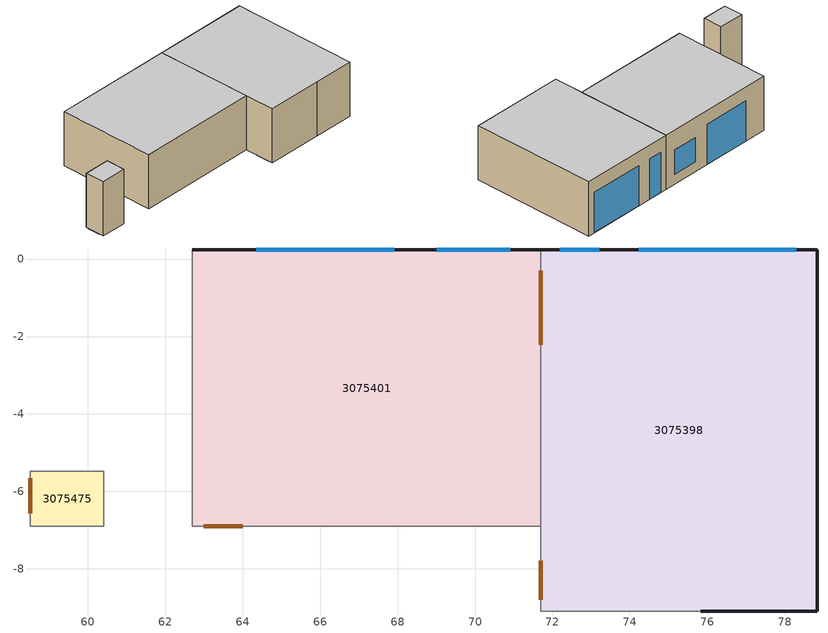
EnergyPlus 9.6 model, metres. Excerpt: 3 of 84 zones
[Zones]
3075401
 floor ground (7595720): 71.7,0.23 71.7,-6.9 62.7,-6.9 62.7,0.23 z46.64
 wall outside (7491882): 71.7,0.23 62.7,0.23 z46.64:50.68
 wall to 3075398 (7514533_Adjacent): 71.7,-6.9 71.7,0.23 z46.64:50.68
 wall to 3075364 (7515037): 62.7,-6.9 71.7,-6.9 z46.64:50.68
 wall to 3075375 (7515233): 62.7,0.23 62.7,-6.9 z46.64:50.68
 window (7537627): 67.92,0.23 64.35,0.23 z46.66:49.66
 window (7537741): 70.91,0.23 69.01,0.23 z47.4:49.2
 door inside (7559049): 71.7,-2.21 71.7,-0.3 z46.65:48.76
 door inside (7559370): 62.99,-6.9 64,-6.9 z46.65:48.76
 ceiling to 3075620 (7600772): 71.7,-6.9 71.7,0.23 62.7,0.23 62.7,-6.9 z50.68
3075398
 floor ground (7595720): 78.83,0.23 78.83,-9.09 71.7,-9.09 71.7,0.23 z46.64
 wall outside (7491699): 75.83,-9.09 78.83,-9.09 z46.64:50.68
 wall outside (7491806): 78.83,-9.09 78.83,0.23 z46.64:50.68
 wall outside (7491882): 78.83,0.23 71.7,0.23 z46.64:50.68
 wall to 3075364 (7514227): 71.7,-9.09 75.83,-9.09 z46.64:50.68
 wall to 3075364 (7514533): 71.7,-6.9 71.7,-9.09 z46.64:50.68
 window (7538308): 78.3,0.23 74.22,0.23 z46.66:49.66
 window (7538232): 73.2,0.23 72.18,0.23 z46.66:49.66
 door inside (7559431): 71.7,-7.79 71.7,-8.8 z46.65:48.76
 ceiling to 3075618 (7600772): 78.83,-9.09 78.83,0.23 71.7,0.23 71.7,-9.09 z50.68
3075475
 floor ground (7595720): 60.41,-5.49 60.41,-6.9 58.52,-6.9 58.52,-5.49 z46.64
 wall to 3075364 (7515393): 58.52,-6.9 60.41,-6.9 z46.64:50.68
 wall to 3075375 (7557749): 60.41,-6.9 60.41,-5.49 z46.64:50.68
 wall to 3075472 (7557750_Adjacent): 58.52,-5.49 58.52,-6.9 z46.64:50.68
 wall to 3075651 (7557751_Adjacent): 60.41,-5.49 58.52,-5.49 z46.64:50.68
 door inside (7558647): 58.52,-5.66 58.52,-6.57 z46.65:48.76
 ceiling to 3075660 (7600772): 60.41,-6.9 60.41,-5.49 58.52,-5.49 58.52,-6.9 z50.68
[Schedule:Compact]
3075706_L: Through: 08/31, For: AllDays, Until: 24:00, 0, Through: 09/01, For: AllDays, Until: 07:30, 0, Until: 08:00, 0, Until: 08:30, 0, Until: 09:00, 0, Until: 09:30, 0, Until: 10:00, 0, Until: 10:30, 1, Until: 11:00, 1, Until: 11:30, 1, Until: 12:00, 1, Until: 12:30, 0, Until: 13:00, 0, Until: 13:30, 1, Until: 14:00, 1, Until: 14:30, 1, Until: 15:00, 0, Until: 15:30, 0, Until: 16:00, 0, Until: 16:30, 0, Until: 17:00, 0, Until: 17:30, 0, Until: 24:00, 0, Through: 09/02, For: AllDays, Until: 07:30, 0, Until: 08:00, 1, Until: 08:30, 1, Until: 09:00, 1, Until: 09:30, 1, Until: 10:00, 1, Until: 10:30, 1, Until: 11:00, 1, Until: 11:30, 1, Until: 12:00, 1, Until: 12:30, 1, Until: 13:00, 1, Until: 13:30, 1, Until: 14:00, 0, Until: 14:30, 0, Until: 15:00, 1, Until: 15:30, 1, Until: 16:00, 1, Until: 16:30, 0, Until: 17:00, 0, Until: 17:30, 0, Until: 24:00, 0, Through: 09/03, For: AllDays, Until: 07:30, 0, Until: 08:00, 0, Until: 08:30, 0, Until: 09:00, 0, Until: 09:30, 1, Until: 10:00, 1, Until: 10:30, 0, Until: 11:00, 0, Until: 11:30, 0, Until: 12:00, 0, Until: 12:30, 0, Until: 13:00, 0, Until: 13:30, 0, Until: 14:00, 0, Until: 14:30, 0, Until: 15:00, 0, Until: 15:30, 1, Until: 16:00, 1, Until: 16:30, 0, Until: 17:00, 0, Until: 17:30, 0, Until: 24:00, 0, Through: 09/04, For: AllDays, Until: 07:30, 0, Until: 08:00, 1, Until: 08:30, 1, Until: 09:00, 1, Until: 09:30, 1, Until: 10:00, 1, Until: 10:30, 0, Until: 11:00, 0, Until: 11:30, 1, Until: 12:00, 1, Until: 12:30, 1, Until: 13:00, 1, Until: 13:30, 0, Until: 14:00, 0, Until: 14:30, 0, Until: 15:00, 0, Until: 15:30, 0, Until: 16:00, 0, Until: 16:30, 0, Until: 17:00, 0, Until: 17:30, 0, Until: 24:00, 0, Through: 09/05, For: AllDays, Until: 07:30, 0, Until: 08:00, 0, Until: 08:30, 0, Until: 09:00, 0, Until: 09:30, 0, Until: 10:00, 0, Until: 10:30, 0, Until: 11:00, 0, Until: 11:30, 0, Until: 12:00, 0, Until: 12:30, 0, Until: 13:00, 0, Until: 13:30, 0, Until: 14:00, 0, Until: 14:30, 0, Until: 15:00, 0, Until: 15:30, 0, Until: 16:00, 0, Until: 16:30, 0, Until: 17:00, 0, Until: 17:30, 0, Until: 24:00, 0, Through: 09/06, For: AllDays, Until: 07:30, 0, Until: 08:00, 0, Until: 08:30, 0, Until: 09:00, 0, Until: 09:30, 0, Until: 10:00, 0, Until: 10:30, 0, Until: 11:00, 0, Until: 11:30, 0, Until: 12:00, 0, Until: 12:30, 0, Until: 13:00, 0, Until: 13:30, 0, Until: 14:00, 0, Until: 14:30, 0, Until: 15:00, 0, Until: 15:30, 0, Until: 16:00, 0, Until: 16:30, 0, Until: 17:00, 0, Until: 17:30, 0, Until: 24:00, 0, Through: 09/07, For: AllDays, Until: 07:30, 0, Until: 08:00, 1, Until: 08:30, 1, Until: 09:00, 1, Until: 09:30, 1, Until: 10:00, 1, Until: 10:30, 1, Until: 11:00, 1, Until: 11:30, 1, Until: 12:00, 0, Until: 12:30, 0, Until: 13:00, 0, Until: 13:30, 1, Until: 14:00, 1, Until: 14:30, 0, Until: 15:00, 0, Until: 15:30, 0, Until: 16:00, 0, Until: 16:30, 0, Until: 17:00, 0, Until: 17:30, 0, Until: 24:00, 0, Through: 09/08, For: AllDays, Until: 07:30, 0, Until: 08:00, 0, Until: 08:30, 1, Until: 09:00, 0, Until: 09:30, 0, Until: 10:00, 0, Until: 10:30, 1, Until: 11:00, 1, Until: 11:30, 0, Until: 12:00, 0, Until: 12:30, 0, Until: 13:00, 1, Until: 13:30, 1, Until: 14:00, 1, Until: 14:30, 0, Until: 15:00, 0, Until: 15:30, 0, Until: 16:00, 0, Until: 16:30, 0, Until: 17:00, 0, Until: 17:30, 0, Until: 24:00, 0, Through: 09/09, For: AllDays, Until: 07:30, 0, Until: 08:00, 1, Until: 08:30, 1, Until: 09:00, 1, Until: 09:30, 1, Until: 10:00, 0, Until: 10:30, 1, Until: 11:00, 1, Until: 11:30, 1, Until: 12:00, 0, Until: 12:30, 1, Until: 13:00, 1, Until: 13:30, 1, Until: 14:00, 0, Until: 14:30, 0, Until: 15:00, 1, Until: 15:30, 1, Until: 16:00, 1, Until: 16:30, 0, Until: 17:00, 0, Until: 17:30, 0, Until: 24:00, 0, Through: 09/10, For: AllDays, Until: 07:30, 0, Until: 08:00, 1, Until: 08:30, 1, Until: 09:00, 1, Until: 09:30, 1, Until: 10:00, 1, Until: 10:30, 1, Until: 11:00, 1, Until: 11:30, 1, Until: 12:00, 1, Until: 12:30, 1, Until: 13:00, 1, Until: 13:30, 1, Until: 14:00, 1, Until: 14:30, 0, Until: 15:00, 0, Until: 15:30, 1, Until: 16:00, 1, Until: 16:30, 0, Until: 17:00, 0, Until: 17:30, 0, Until: 24:00, 0, Through: 09/11, For: AllDays, Until: 07:30, 0, Until: 08:00, 1, Until: 08:30, 1, Until: 09:00, 1, Until: 09:30, 1, Until: 10:00, 0, Until: 10:30, 0, Until: 11:00, 0, Until: 11:30, 1, Until: 12:00, 1, Until: 12:30, 0, Until: 13:00, 0, Until: 13:30, 1, Until: 14:00, 1, Until: 14:30, 0, Until: 15:00, 0, Until: 15:30, 0, Until: 16:00, 0, Until: 16:30, 0, Until: 17:00, 0, Until: 17:30, 0, Until: 24:00, 0, Through: 09/12, For: AllDays, Until: 07:30, 0, Until: 08:00, 0, Until: 08:30, 0, Until: 09:00, 0, Until: 09:30, 0, Until: 10:00, 0, Until: 10:30, 0, Until: 11:00, 0, Until: 11:30, 0, Until: 12:00, 0, Until: 12:30, 0, Until: 13:00, 0, Until: 13:30, 0, Until: 14:00, 0, Until: 14:30, 0, Until: 15:00, 0, Until: 15:30, 0, Until: 16:00, 0, Until: 16:30, 0, Until: 17:00, 0, Until: 17:30, 0, Until: 24:00, 0, Through: 09/13, For: AllDays, Until: 07:30, 0, Until: 08:00, 0, Until: 08:30, 0, Until: 09:00, 0, Until: 09:30, 0, Until: 10:00, 0, Until: 10:30, 0, Until: 11:00, 0, Until: 11:30, 0, Until: 12:00, 0, Until: 12:30, 0, Until: 13:00, 0, Until: 13:30, 0, Until: 14:00, 0, Until: 14:30, 0, Until: 15:00, 0, Until: 15:30, 0, Until: 16:00, 0, Until: 16:30, 0, Until: 17:00, 0, Until: 17:30, 0, Until: 24:00, 0, Through: 09/14, For: AllDays, Until: 07:30, 0, Until: 08:00, 1, Until: 08:30, 1, Until: 09:00, 1, Until: 09:30, 1, Until: 10:00, 1, Until: 10:30, 1, Until: 11:00, 1, Until: 11:30, 1, Until: 12:00, 1, Until: 12:30, 0, Until: 13:00, 0, Until: 13:30, 0, Until: 14:00, 0, Until: 14:30, 0, Until: 15:00, 0, Until: 15:30, 0, Until: 16:00, 0, Until: 16:30, 0, Until: 17:00, 0, Until: 17:30, 0, Until: 24:00, 0, Through: 09/15, For: AllDays, Until: 07:30, 0, Until: 08:00, 0, Until: 08:30, 0, Until: 09:00, 0, Until: 09:30, 1, Until: 10:00, 1, Until: 10:30, 0, Until: 11:00, 1, Until: 11:30, 1, Until: 12:00, 0, Until: 12:30, 0, Until: 13:00, 0, Until: 13:30, 0, Until: 14:00, 0, Until: 14:30, 1, Until: 15:00, 1, Until: 15:30, 0, Until: 16:00, 0, Until: 16:30, 0, Until: 17:00, 0, Until: 17:30, 0, Until: 24:00, 0, Through: 09/16, For: AllDays, Until: 07:30, 0, Until: 08:00, 1, Until: 08:30, 1, Until: 09:00, 1, Until: 09:30, 1, Until: 10:00, 1, Until: 10:30, 0, Until: 11:00, 0, Until: 11:30, 0, Until: 12:00, 1, Until: 12:30, 1, Until: 13:00, 1, Until: 13:30, 1, Until: 14:00, 0, Until: 14:30, 1, Until: 15:00, 1, Until: 15:30, 0, Until: 16:00, 0, Until: 16:30, 0, Until: 17:00, 0, Until: 17:30, 0, Until: 24:00, 0, Through: 09/17, For: AllDays, Until: 07:30, 0, Until: 08:00, 1, Until: 08:30, 1, Until: 09:00, 1, Until: 09:30, 1, Until: 10:00, 1, Until: 10:30, 1, Until: 11:00, 1, Until: 11:30, 1, Until: 12:00, 1, Until: 12:30, 0, Until: 13:00, 1, Until: 13:30, 1, Until: 14:00, 0, Until: 14:30, 0, Until: 15:00, 0, Until: 15:30, 1, Until: 16:00, 1, Until: 16:30, 0, Until: 17:00, 0, Until: 17:30, 0, Until: 24:00, 0, Through: 09/18, For: AllDays, Until: 07:30, 0, Until: 08:00, 1, Until: 08:30, 1, Until: 09:00, 1, Until: 09:30, 1, Until: 10:00, 0, Until: 10:30, 0, Until: 11:00, 0, Until: 11:30, 1, Until: 12:00, 1, Until: 12:30, 1, Until: 13:00, 1, Until: 13:30, 1, Until: 14:00, 0, Until: 14:30, 1, Until: 15:00, 1, Until: 15:30, 0, Until: 16:00, 0, Until: 16:30, 0, Until: 17:00, 0, Until: 17:30, 0, Until: 24:00, 0, Through: 09/19, For: AllDays, Until: 07:30, 0, Until: 08:00, 0, Until: 08:30, 0, Until: 09:00, 0, Until: 09:30, 0, Until: 10:00, 0, Until: 10:30, 0, Until: 11:00, 0, Until: 11:30, 0, Until: 12:00, 0, Until: 12:30, 0, Until: 13:00, 0, Until: 13:30, 0, Until: 14:00, 0, Until: 14:30, 0, Until: 15:00, 0, Until: 15:30, 0, Until: 16:00, 0, Until: 16:30, 0, Until: 17:00, 0, Until: 17:30, 0, Until: 24:00, 0, Through: 09/20, For: AllDays, Until: 07:30, 0, Until: 08:00, 0, Until: 08:30, 0, Until: 09:00, 0, Until: 09:30, 0, Until: 10:00, 0, Until: 10:30, 0, Until: 11:00, 0, Until: 11:30, 0, Until: 12:00, 0, Until: 12:30, 0, Until: 13:00, 0, Until: 13:30, 0, Until: 14:00, 0, Until: 14:30, 0, Until: 15:00, 0, Until: 15:30, 0, Until: 16:00, 0, Until: 16:30, 0, Until: 17:00, 0, Until: 17:30, 0, Until: 24:00, 0, Through: 09/21, For: AllDays, Until: 07:30, 0, Until: 08:00, 1, Until: 08:30, 1, Until: 09:00, 1, Until: 09:30, 1, Until: 10:00, 1, Until: 10:30, 1, Until: 11:00, 1, Until: 11:30, 1, Until: 12:00, 1, Until: 12:30, 0, Until: 13:00, 0, Until: 13:30, 0, Until: 14:00, 0, Until: 14:30, 0, Until: 15:00, 0, Until: 15:30, 0, Until: 16:00, 0, Until: 16:30, 0, Until: 17:00, 0, Until: 17:30, 0, Until: 24:00, 0, Through: 09/22, For: AllDays, Until: 07:30, 0, Until: 08:00, 0, Until: 08:30, 0, Until: 09:00, 0, Until: 09:30, 0, Until: 10:00, 0, Until: 10:30, 0, Until: 11:00, 0, Until: 11:30, 0, Until: 12:00, 0, Until: 12:30, 0, Until: 13:00, 0, Until: 13:30, 0, Until: 14:00, 0, Until: 14:30, 0, Until: 15:00, 0, Until: 15:30, 0, Until: 16:00, 0, Until: 16:30, 0, Until: 17:00, 0, Until: 17:30, 0, Until: 24:00, 0, Through: 09/23, For: AllDays, Until: 07:30, 0, Until: 08:00, 1, Until: 08:30, 1, Until: 09:00, 1, Until: 09:30, 1, Until: 10:00, 0, Until: 10:30, 0, Until: 11:00, 0, Until: 11:30, 0, Until: 12:00, 0, Until: 12:30, 1, Until: 13:00, 1, Until: 13:30, 0, Until: 14:00, 1, Until: 14:30, 1, Until: 15:00, 1, Until: 15:30, 1, Until: 16:00, 0, Until: 16:30, 0, Until: 17:00, 0, Until: 17:30, 0, Until: 24:00, 0, Through: 09/24, For: AllDays, Until: 07:30, 0, Until: 08:00, 1, Until: 08:30, 1, Until: 09:00, 1, Until: 09:30, 1, Until: 10:00, 1, Until: 10:30, 1, Until: 11:00, 1, Until: 11:30, 1, Until: 12:00, 1, Until: 12:30, 0, Until: 13:00, 0, Until: 13:30, 0, Until: 14:00, 0, Until: 14:30, 0, Until: 15:00, 0, Until: 15:30, 0, Until: 16:00, 0, Until: 16:30, 0, Until: 17:00, 0, Until: 17:30, 0, Until: 24:00, 0, Through: 09/25, For: AllDays, Until: 07:30, 0, Until: 08:00, 1, Until: 08:30, 1, Until: 09:00, 0, Until: 09:30, 1, Until: 10:00, 1, Until: 10:30, 1, Until: 11:00, 1, Until: 11:30, 1, Until: 12:00, 1, Until: 12:30, 1, Until: 13:00, 1, Until: 13:30, 0, Until: 14:00, 0, Until: 14:30, 1, Until: 15:00, 1, Until: 15:30, 0, Until: 16:00, 0, Until: 16:30, 0, Until: 17:00, 0, Until: 17:30, 0, Until: 24:00, 0, Through: 09/26, For: AllDays, Until: 07:30, 0, Until: 08:00, 0, Until: 08:30, 0, Until: 09:00, 0, Until: 09:30, 0, Until: 10:00, 0, Until: 10:30, 0, Until: 11:00, 0, Until: 11:30, 0, Until: 12:00, 0, Until: 12:30, 0, Until: 13:00, 0, Until: 13:30, 0, Until: 14:00, 0, Until: 14:30, 0, Until: 15:00, 0, Until: 15:30, 0, Until: 16:00, 0, Until: 16:30, 0, Until: 17:00, 0, Until: 17:30, 0, Until: 24:00, 0, Through: 09/27, For: AllDays, Until: 07:30, 0, Until: 08:00, 0, Until: 08:30, 0, Until: 09:00, 0, Until: 09:30, 0, Until: 10:00, 0, Until: 10:30, 0, Until: 11:00, 0, Until: 11:30, 0, Until: 12:00, 0, Until: 12:30, 0, Until: 13:00, 0, Until: 13:30, 0, Until: 14:00, 0, Until: 14:30, 0, Until: 15:00, 0, Until: 15:30, 0, Until: 16:00, 0, Until: 16:30, 0, Until: 17:00, 0, Until: 17:30, 0, Until: 24:00, 0, Through: 09/28, For: AllDays, Until: 07:30, 0, Until: 08:00, 1, Until: 08:30, 1, Until: 09:00, 1, Until: 09:30, 1, Until: 10:00, 0, Until: 10:30, 0, Until: 11:00, 1, Until: 11:30, 1, Until: 12:00, 0, Until: 12:30, 0, Until: 13:00, 0, Until: 13:30, 0, Until: 14:00, 0, Until: 14:30, 0, Until: 15:00, 0, Until: 15:30, 0, Until: 16:00, 0, Until: 16:30, 0, Until: 17:00, 0, Until: 17:30, 0, Until: 24:00, 0, Through: 09/29, For: AllDays, Until: 07:30, 0, Until: 08:00, 0, Until: 08:30, 1, Until: 09:00, 1, Until: 09:30, 0, Until: 10:00, 0, Until: 10:30, 0, Until: 11:00, 0, Until: 11:30, 0, Until: 12:00, 1, Until: 12:30, 1, Until: 13:00, 1, Until: 13:30, 1, Until: 14:00, 1, Until: 14:30, 1, Until: 15:00, 1, Until: 15:30, 0, Until: 16:00, 0, Until: 16:30, 0, Until: 17:00, 0, Until: 17:30, 0, Until: 24:00, 0, Through: 09/30, For: AllDays, Until: 07:30, 0, Until: 08:00, 0, Until: 08:30, 0, Until: 09:00, 0, Until: 09:30, 0, Until: 10:00, 1, Until: 10:30, 1, Until: 11:00, 0, Until: 11:30, 0, Until: 12:00, 0, Until: 12:30, 1, Until: 13:00, 1, Until: 13:30, 0, Until: 14:00, 1, Until: 14:30, 1, Until: 15:00, 1, Until: 15:30, 1, Until: 16:00, 0, Until: 16:30, 0, Until: 17:00, 0, Until: 17:30, 0, Until: 24:00, 0, Through: 12/31, For: AllDays, Until: 24:00, 0
3075708_NORM: Through: 08/31, For: AllDays, Until: 24:00, 0, Through: 09/01, For: AllDays, Until: 07:30, 0, Until: 08:00, 0.3, Until: 08:30, 0.5, Until: 09:00, 0.5, Until: 09:30, 0.5, Until: 10:00, 0, Until: 10:30, 0, Until: 11:00, 1, Until: 11:30, 1, Until: 12:00, 1, Until: 12:30, 1, Until: 13:00, 0, Until: 13:30, 0.3, Until: 14:00, 0.3, Until: 14:30, 0.3, Until: 15:00, 0, Until: 15:30, 0, Until: 16:00, 0, Until: 16:30, 0, Until: 17:00, 0, Until: 17:30, 0, Until: 24:00, 0, Through: 09/02, For: AllDays, Until: 07:30, 0, Until: 08:00, 0.3, Until: 08:30, 0.7, Until: 09:00, 0.7, Until: 09:30, 1, Until: 10:00, 1, Until: 10:30, 1, Until: 11:00, 0, Until: 11:30, 0, Until: 12:00, 0, Until: 12:30, 0.3, Until: 13:00, 0.3, Until: 13:30, 0.3, Until: 14:00, 0.3, Until: 14:30, 0, Until: 15:00, 0, Until: 15:30, 0, Until: 16:00, 0.4, Until: 16:30, 0.4, Until: 17:00, 0.4, Until: 17:30, 0.2, Until: 24:00, 0, Through: 09/03, For: AllDays, Until: 07:30, 0, Until: 08:00, 0.1, Until: 08:30, 0.3, Until: 09:00, 0.3, Until: 09:30, 0, Until: 10:00, 0, Until: 10:30, 0, Until: 11:00, 0.1, Until: 11:30, 0.1, Until: 12:00, 0, Until: 12:30, 0, Until: 13:00, 0, Until: 13:30, 0, Until: 14:00, 1, Until: 14:30, 1, Until: 15:00, 0, Until: 15:30, 0, Until: 16:00, 0.1, Until: 16:30, 0.1, Until: 17:00, 0, Until: 17:30, 0, Until: 24:00, 0, Through: 09/04, For: AllDays, Until: 07:30, 0, Until: 08:00, 0.5, Until: 08:30, 1, Until: 09:00, 1, Until: 09:30, 0.7, Until: 10:00, 0.7, Until: 10:30, 0.7, Until: 11:00, 0, Until: 11:30, 0, Until: 12:00, 0.7, Until: 12:30, 0.7, Until: 13:00, 0.7, Until: 13:30, 0, Until: 14:00, 0, Until: 14:30, 0, Until: 15:00, 0, Until: 15:30, 0, Until: 16:00, 0, Until: 16:30, 0.1, Until: 17:00, 0.1, Until: 17:30, 0, Until: 24:00, 0, Through: 09/05, For: AllDays, Until: 07:30, 0, Until: 08:00, 0, Until: 08:30, 0, Until: 09:00, 0, Until: 09:30, 0, Until: 10:00, 0, Until: 10:30, 0, Until: 11:00, 0, Until: 11:30, 0, Until: 12:00, 0, Until: 12:30, 0, Until: 13:00, 0, Until: 13:30, 0, Until: 14:00, 0, Until: 14:30, 0, Until: 15:00, 0, Until: 15:30, 0, Until: 16:00, 0, Until: 16:30, 0, Until: 17:00, 0, Until: 17:30, 0, Until: 24:00, 0, Through: 09/06, For: AllDays, Until: 07:30, 0, Until: 08:00, 0, Until: 08:30, 0, Until: 09:00, 0, Until: 09:30, 0, Until: 10:00, 0, Until: 10:30, 0, Until: 11:00, 0, Until: 11:30, 0, Until: 12:00, 0, Until: 12:30, 0, Until: 13:00, 0, Until: 13:30, 0, Until: 14:00, 0, Until: 14:30, 0, Until: 15:00, 0, Until: 15:30, 0, Until: 16:00, 0, Until: 16:30, 0, Until: 17:00, 0, Until: 17:30, 0, Until: 24:00, 0, Through: 09/07, For: AllDays, Until: 07:30, 0, Until: 08:00, 0.1, Until: 08:30, 0.1, Until: 09:00, 0.1, Until: 09:30, 0, Until: 10:00, 0.1, Until: 10:30, 0.1, Until: 11:00, 0.1, Until: 11:30, 0, Until: 12:00, 0, Until: 12:30, 0.1, Until: 13:00, 0.1, Until: 13:30, 1, Until: 14:00, 1, Until: 14:30, 0, Until: 15:00, 0, Until: 15:30, 0, Until: 16:00, 0, Until: 16:30, 0, Until: 17:00, 0, Until: 17:30, 0, Until: 24:00, 0, Through: 09/08, For: AllDays, Until: 07:30, 0, Until: 08:00, 0.5, Until: 08:30, 1, Until: 09:00, 1, Until: 09:30, 1, Until: 10:00, 0.3, Until: 10:30, 0.3, Until: 11:00, 0.6, Until: 11:30, 0.6, Until: 12:00, 0.6, Until: 12:30, 0, Until: 13:00, 0, Until: 13:30, 0, Until: 14:00, 0.2, Until: 14:30, 0.2, Until: 15:00, 0.2, Until: 15:30, 0.2, Until: 16:00, 0.2, Until: 16:30, 0, Until: 17:00, 0, Until: 17:30, 0, Until: 24:00, 0, Through: 09/09, For: AllDays, Until: 07:30, 0, Until: 08:00, 0.4, Until: 08:30, 0.7, Until: 09:00, 0.7, Until: 09:30, 0.7, Until: 10:00, 0.7, Until: 10:30, 0.7, Until: 11:00, 0.1, Until: 11:30, 0.1, Until: 12:00, 0, Until: 12:30, 0, Until: 13:00, 0, Until: 13:30, 0, Until: 14:00, 1, Until: 14:30, 1, Until: 15:00, 0, Until: 15:30, 0, Until: 16:00, 0, Until: 16:30, 0, Until: 17:00, 0, Until: 17:30, 0, Until: 24:00, 0, Through: 09/10, For: AllDays, Until: 07:30, 0, Until: 08:00, 0.1, Until: 08:30, 0.3, Until: 09:00, 0.3, Until: 09:30, 0.1, Until: 10:00, 0.1, Until: 10:30, 0.1, Until: 11:00, 0.4, Until: 11:30, 0.4, Until: 12:00, 0.4, Until: 12:30, 1, Until: 13:00, 1, Until: 13:30, 0, Until: 14:00, 0.5, Until: 14:30, 0.5, Until: 15:00, 0, Until: 15:30, 0, Until: 16:00, 0, Until: 16:30, 0, Until: 17:00, 0, Until: 17:30, 0, Until: 24:00, 0, Through: 09/11, For: AllDays, Until: 07:30, 0, Until: 08:00, 0, Until: 08:30, 0, Until: 09:00, 0, Until: 09:30, 0, Until: 10:00, 0, Until: 10:30, 0, Until: 11:00, 0, Until: 11:30, 0, Until: 12:00, 0, Until: 12:30, 0, Until: 13:00, 0, Until: 13:30, 0, Until: 14:00, 0, Until: 14:30, 0, Until: 15:00, 0, Until: 15:30, 0, Until: 16:00, 0, Until: 16:30, 0, Until: 17:00, 0.1, Until: 17:30, 0.1, Until: 24:00, 0, Through: 09/12, For: AllDays, Until: 07:30, 0, Until: 08:00, 0, Until: 08:30, 0, Until: 09:00, 0, Until: 09:30, 0, Until: 10:00, 0, Until: 10:30, 0, Until: 11:00, 0, Until: 11:30, 0, Until: 12:00, 0, Until: 12:30, 0, Until: 13:00, 0, Until: 13:30, 0, Until: 14:00, 0, Until: 14:30, 0, Until: 15:00, 0, Until: 15:30, 0, Until: 16:00, 0, Until: 16:30, 0, Until: 17:00, 0, Until: 17:30, 0, Until: 24:00, 0, Through: 09/13, For: AllDays, Until: 07:30, 0, Until: 08:00, 0, Until: 08:30, 0, Until: 09:00, 0, Until: 09:30, 0, Until: 10:00, 0, Until: 10:30, 0, Until: 11:00, 0, Until: 11:30, 0, Until: 12:00, 0, Until: 12:30, 0, Until: 13:00, 0, Until: 13:30, 0, Until: 14:00, 0, Until: 14:30, 0, Until: 15:00, 0, Until: 15:30, 0, Until: 16:00, 0, Until: 16:30, 0, Until: 17:00, 0, Until: 17:30, 0, Until: 24:00, 0, Through: 09/14, For: AllDays, Until: 07:30, 0, Until: 08:00, 0.2, Until: 08:30, 0.4, Until: 09:00, 0.4, Until: 09:30, 0.4, Until: 10:00, 0.4, Until: 10:30, 0, Until: 11:00, 1, Until: 11:30, 1, Until: 12:00, 1, Until: 12:30, 0, Until: 13:00, 0, Until: 13:30, 0.3, Until: 14:00, 0.3, Until: 14:30, 0, Until: 15:00, 0, Until: 15:30, 0, Until: 16:00, 0, Until: 16:30, 0, Until: 17:00, 0, Until: 17:30, 0, Until: 24:00, 0, Through: 09/15, For: AllDays, Until: 07:30, 0, Until: 08:00, 0.5, Until: 08:30, 1, Until: 09:00, 1, Until: 09:30, 0.2, Until: 10:00, 0.2, Until: 10:30, 0, Until: 11:00, 0, Until: 11:30, 0.1, Until: 12:00, 0.1, Until: 12:30, 0.1, Until: 13:00, 0, Until: 13:30, 0, Until: 14:00, 0, Until: 14:30, 0, Until: 15:00, 0, Until: 15:30, 0, Until: 16:00, 0, Until: 16:30, 0, Until: 17:00, 0, Until: 17:30, 0, Until: 24:00, 0, Through: 09/16, For: AllDays, Until: 07:30, 0, Until: 08:00, 0.5, Until: 08:30, 1, Until: 09:00, 1, Until: 09:30, 1, Until: 10:00, 1, Until: 10:30, 1, Until: 11:00, 0, Until: 11:30, 0, Until: 12:00, 0, Until: 12:30, 0, Until: 13:00, 0, Until: 13:30, 0.1, Until: 14:00, 0.1, Until: 14:30, 0.2, Until: 15:00, 0.2, Until: 15:30, 0, Until: 16:00, 0, Until: 16:30, 0, Until: 17:00, 0.3, Until: 17:30, 0.1, Until: 24:00, 0, Through: 09/17, For: AllDays, Until: 07:30, 0, Until: 08:00, 0.2, Until: 08:30, 0.3, Until: 09:00, 0.3, Until: 09:30, 0.3, Until: 10:00, 0.3, Until: 10:30, 0.3, Until: 11:00, 0.3, Until: 11:30, 0.3, Until: 12:00, 0, Until: 12:30, 0, Until: 13:00, 0, Until: 13:30, 1, Until: 14:00, 1, Until: 14:30, 0, Until: 15:00, 0, Until: 15:30, 0, Until: 16:00, 0, Until: 16:30, 0, Until: 17:00, 0.5, Until: 17:30, 0.3, Until: 24:00, 0, Through: 09/18, For: AllDays, Until: 07:30, 0, Until: 08:00, 0.1, Until: 08:30, 0.1, Until: 09:00, 0.1, Until: 09:30, 0.1, Until: 10:00, 0.1, Until: 10:30, 0, Until: 11:00, 0, Until: 11:30, 0.1, Until: 12:00, 0.1, Until: 12:30, 0.1, Until: 13:00, 1, Until: 13:30, 1, Until: 14:00, 0, Until: 14:30, 0, Until: 15:00, 0, Until: 15:30, 0, Until: 16:00, 0, Until: 16:30, 0, Until: 17:00, 0, Until: 17:30, 0, Until: 24:00, 0, Through: 09/19, For: AllDays, Until: 07:30, 0, Until: 08:00, 0, Until: 08:30, 0, Until: 09:00, 0, Until: 09:30, 0, Until: 10:00, 0, Until: 10:30, 0, Until: 11:00, 0, Until: 11:30, 0, Until: 12:00, 0, Until: 12:30, 0, Until: 13:00, 0, Until: 13:30, 0, Until: 14:00, 0, Until: 14:30, 0, Until: 15:00, 0, Until: 15:30, 0, Until: 16:00, 0, Until: 16:30, 0, Until: 17:00, 0, Until: 17:30, 0, Until: 24:00, 0, Through: 09/20, For: AllDays, Until: 07:30, 0, Until: 08:00, 0, Until: 08:30, 0, Until: 09:00, 0, Until: 09:30, 0, Until: 10:00, 0, Until: 10:30, 0, Until: 11:00, 0, Until: 11:30, 0, Until: 12:00, 0, Until: 12:30, 0, Until: 13:00, 0, Until: 13:30, 0, Until: 14:00, 0, Until: 14:30, 0, Until: 15:00, 0, Until: 15:30, 0, Until: 16:00, 0, Until: 16:30, 0, Until: 17:00, 0, Until: 17:30, 0, Until: 24:00, 0, Through: 09/21, For: AllDays, Until: 07:30, 0, Until: 08:00, 0.2, Until: 08:30, 0.4, Until: 09:00, 0.4, Until: 09:30, 0.4, Until: 10:00, 0.4, Until: 10:30, 0.4, Until: 11:00, 0, Until: 11:30, 0.6, Until: 12:00, 0.6, Until: 12:30, 0.6, Until: 13:00, 1, Until: 13:30, 1, Until: 14:00, 0, Until: 14:30, 0, Until: 15:00, 0, Until: 15:30, 0, Until: 16:00, 0, Until: 16:30, 0, Until: 17:00, 0, Until: 17:30, 0, Until: 24:00, 0, Through: 09/22, For: AllDays, Until: 07:30, 0, Until: 08:00, 0, Until: 08:30, 0, Until: 09:00, 0, Until: 09:30, 0, Until: 10:00, 0, Until: 10:30, 0, Until: 11:00, 0, Until: 11:30, 0, Until: 12:00, 0, Until: 12:30, 0, Until: 13:00, 0, Until: 13:30, 0, Until: 14:00, 0, Until: 14:30, 0, Until: 15:00, 0, Until: 15:30, 0, Until: 16:00, 0, Until: 16:30, 0, Until: 17:00, 0, Until: 17:30, 0, Until: 24:00, 0, Through: 09/23, For: AllDays, Until: 07:30, 0, Until: 08:00, 0.1, Until: 08:30, 0.3, Until: 09:00, 0.3, Until: 09:30, 1, Until: 10:00, 1, Until: 10:30, 0, Until: 11:00, 0, Until: 11:30, 0.1, Until: 12:00, 0.1, Until: 12:30, 0, Until: 13:00, 0, Until: 13:30, 0, Until: 14:00, 0, Until: 14:30, 0, Until: 15:00, 0, Until: 15:30, 0, Until: 16:00, 0, Until: 16:30, 0, Until: 17:00, 0, Until: 17:30, 0, Until: 24:00, 0, Through: 09/24, For: AllDays, Until: 07:30, 0, Until: 08:00, 0.4, Until: 08:30, 0.7, Until: 09:00, 0.7, Until: 09:30, 0.1, Until: 10:00, 0.1, Until: 10:30, 0, Until: 11:00, 1, Until: 11:30, 1, Until: 12:00, 1, Until: 12:30, 1, Until: 13:00, 0, Until: 13:30, 0, Until: 14:00, 0.8, Until: 14:30, 0.8, Until: 15:00, 0, Until: 15:30, 0, Until: 16:00, 0, Until: 16:30, 0, Until: 17:00, 0, Until: 17:30, 0, Until: 24:00, 0, Through: 09/25, For: AllDays, Until: 07:30, 0, Until: 08:00, 0.4, Until: 08:30, 0.8, Until: 09:00, 0.8, Until: 09:30, 0.9, Until: 10:00, 0.9, Until: 10:30, 0.4, Until: 11:00, 0.4, Until: 11:30, 0.4, Until: 12:00, 1, Until: 12:30, 1, Until: 13:00, 1, Until: 13:30, 0, Until: 14:00, 0, Until: 14:30, 0, Until: 15:00, 0, Until: 15:30, 0, Until: 16:00, 0, Until: 16:30, 0, Until: 17:00, 0, Until: 17:30, 0, Until: 24:00, 0, Through: 09/26, For: AllDays, Until: 07:30, 0, Until: 08:00, 0, Until: 08:30, 0, Until: 09:00, 0, Until: 09:30, 0, Until: 10:00, 0, Until: 10:30, 0, Until: 11:00, 0, Until: 11:30, 0, Until: 12:00, 0, Until: 12:30, 0, Until: 13:00, 0, Until: 13:30, 0, Until: 14:00, 0, Until: 14:30, 0, Until: 15:00, 0, Until: 15:30, 0, Until: 16:00, 0, Until: 16:30, 0, Until: 17:00, 0, Until: 17:30, 0, Until: 24:00, 0, Through: 09/27, For: AllDays, Until: 07:30, 0, Until: 08:00, 0, Until: 08:30, 0, Until: 09:00, 0, Until: 09:30, 0, Until: 10:00, 0, Until: 10:30, 0, Until: 11:00, 0, Until: 11:30, 0, Until: 12:00, 0, Until: 12:30, 0, Until: 13:00, 0, Until: 13:30, 0, Until: 14:00, 0, Until: 14:30, 0, Until: 15:00, 0, Until: 15:30, 0, Until: 16:00, 0, Until: 16:30, 0, Until: 17:00, 0, Until: 17:30, 0, Until: 24:00, 0, Through: 09/28, For: AllDays, Until: 07:30, 0, Until: 08:00, 0.1, Until: 08:30, 0.3, Until: 09:00, 0.3, Until: 09:30, 0.3, Until: 10:00, 0.3, Until: 10:30, 0, Until: 11:00, 0, Until: 11:30, 0.4, Until: 12:00, 0.4, Until: 12:30, 0.4, Until: 13:00, 1, Until: 13:30, 1, Until: 14:00, 1, Until: 14:30, 0, Until: 15:00, 0, Until: 15:30, 0, Until: 16:00, 0, Until: 16:30, 0, Until: 17:00, 0, Until: 17:30, 0, Until: 24:00, 0, Through: 09/29, For: AllDays, Until: 07:30, 0, Until: 08:00, 0, Until: 08:30, 0, Until: 09:00, 0, Until: 09:30, 0, Until: 10:00, 0, Until: 10:30, 0, Until: 11:00, 0, Until: 11:30, 0, Until: 12:00, 0, Until: 12:30, 0, Until: 13:00, 0, Until: 13:30, 0, Until: 14:00, 0, Until: 14:30, 0, Until: 15:00, 0, Until: 15:30, 0, Until: 16:00, 0, Until: 16:30, 0, Until: 17:00, 0, Until: 17:30, 0, Until: 24:00, 0, Through: 09/30, For: AllDays, Until: 07:30, 0, Until: 08:00, 0, Until: 08:30, 0, Until: 09:00, 0, Until: 09:30, 0, Until: 10:00, 0, Until: 10:30, 0, Until: 11:00, 0, Until: 11:30, 0, Until: 12:00, 0, Until: 12:30, 0, Until: 13:00, 0, Until: 13:30, 0, Until: 14:00, 0, Until: 14:30, 0, Until: 15:00, 0, Until: 15:30, 0, Until: 16:00, 0, Until: 16:30, 0, Until: 17:00, 0, Until: 17:30, 0, Until: 24:00, 0, Through: 12/31, For: AllDays, Until: 24:00, 0
3075708_L: Through: 08/31, For: AllDays, Until: 24:00, 0, Through: 09/01, For: AllDays, Until: 07:30, 0, Until: 08:00, 1, Until: 08:30, 1, Until: 09:00, 1, Until: 09:30, 1, Until: 10:00, 0, Until: 10:30, 0, Until: 11:00, 1, Until: 11:30, 1, Until: 12:00, 1, Until: 12:30, 1, Until: 13:00, 0, Until: 13:30, 1, Until: 14:00, 1, Until: 14:30, 1, Until: 15:00, 0, Until: 15:30, 0, Until: 16:00, 0, Until: 16:30, 0, Until: 17:00, 0, Until: 17:30, 0, Until: 24:00, 0, Through: 09/02, For: AllDays, Until: 07:30, 0, Until: 08:00, 1, Until: 08:30, 1, Until: 09:00, 1, Until: 09:30, 1, Until: 10:00, 1, Until: 10:30, 1, Until: 11:00, 0, Until: 11:30, 0, Until: 12:00, 0, Until: 12:30, 1, Until: 13:00, 1, Until: 13:30, 1, Until: 14:00, 1, Until: 14:30, 0, Until: 15:00, 0, Until: 15:30, 0, Until: 16:00, 1, Until: 16:30, 1, Until: 17:00, 1, Until: 17:30, 1, Until: 24:00, 0, Through: 09/03, For: AllDays, Until: 07:30, 0, Until: 08:00, 1, Until: 08:30, 1, Until: 09:00, 1, Until: 09:30, 0, Until: 10:00, 0, Until: 10:30, 0, Until: 11:00, 1, Until: 11:30, 1, Until: 12:00, 0, Until: 12:30, 0, Until: 13:00, 0, Until: 13:30, 0, Until: 14:00, 1, Until: 14:30, 1, Until: 15:00, 0, Until: 15:30, 0, Until: 16:00, 1, Until: 16:30, 1, Until: 17:00, 0, Until: 17:30, 0, Until: 24:00, 0, Through: 09/04, For: AllDays, Until: 07:30, 0, Until: 08:00, 1, Until: 08:30, 1, Until: 09:00, 1, Until: 09:30, 1, Until: 10:00, 1, Until: 10:30, 1, Until: 11:00, 0, Until: 11:30, 0, Until: 12:00, 1, Until: 12:30, 1, Until: 13:00, 1, Until: 13:30, 0, Until: 14:00, 0, Until: 14:30, 0, Until: 15:00, 0, Until: 15:30, 0, Until: 16:00, 0, Until: 16:30, 1, Until: 17:00, 1, Until: 17:30, 0, Until: 24:00, 0, Through: 09/05, For: AllDays, Until: 07:30, 0, Until: 08:00, 0, Until: 08:30, 0, Until: 09:00, 0, Until: 09:30, 0, Until: 10:00, 0, Until: 10:30, 0, Until: 11:00, 0, Until: 11:30, 0, Until: 12:00, 0, Until: 12:30, 0, Until: 13:00, 0, Until: 13:30, 0, Until: 14:00, 0, Until: 14:30, 0, Until: 15:00, 0, Until: 15:30, 0, Until: 16:00, 0, Until: 16:30, 0, Until: 17:00, 0, Until: 17:30, 0, Until: 24:00, 0, Through: 09/06, For: AllDays, Until: 07:30, 0, Until: 08:00, 0, Until: 08:30, 0, Until: 09:00, 0, Until: 09:30, 0, Until: 10:00, 0, Until: 10:30, 0, Until: 11:00, 0, Until: 11:30, 0, Until: 12:00, 0, Until: 12:30, 0, Until: 13:00, 0, Until: 13:30, 0, Until: 14:00, 0, Until: 14:30, 0, Until: 15:00, 0, Until: 15:30, 0, Until: 16:00, 0, Until: 16:30, 0, Until: 17:00, 0, Until: 17:30, 0, Until: 24:00, 0, Through: 09/07, For: AllDays, Until: 07:30, 0, Until: 08:00, 1, Until: 08:30, 1, Until: 09:00, 1, Until: 09:30, 0, Until: 10:00, 1, Until: 10:30, 1, Until: 11:00, 1, Until: 11:30, 0, Until: 12:00, 0, Until: 12:30, 1, Until: 13:00, 1, Until: 13:30, 1, Until: 14:00, 1, Until: 14:30, 0, Until: 15:00, 0, Until: 15:30, 0, Until: 16:00, 0, Until: 16:30, 0, Until: 17:00, 0, Until: 17:30, 0, Until: 24:00, 0, Through: 09/08, For: AllDays, Until: 07:30, 0, Until: 08:00, 1, Until: 08:30, 1, Until: 09:00, 1, Until: 09:30, 1, Until: 10:00, 1, Until: 10:30, 1, Until: 11:00, 1, Until: 11:30, 1, Until: 12:00, 1, Until: 12:30, 0, Until: 13:00, 0, Until: 13:30, 0, Until: 14:00, 1, Until: 14:30, 1, Until: 15:00, 1, Until: 15:30, 1, Until: 16:00, 1, Until: 16:30, 0, Until: 17:00, 0, Until: 17:30, 0, Until: 24:00, 0, Through: 09/09, For: AllDays, Until: 07:30, 0, Until: 08:00, 1, Until: 08:30, 1, Until: 09:00, 1, Until: 09:30, 1, Until: 10:00, 1, Until: 10:30, 1, Until: 11:00, 1, Until: 11:30, 1, Until: 12:00, 0, Until: 12:30, 0, Until: 13:00, 0, Until: 13:30, 0, Until: 14:00, 1, Until: 14:30, 1, Until: 15:00, 0, Until: 15:30, 0, Until: 16:00, 0, Until: 16:30, 0, Until: 17:00, 0, Until: 17:30, 0, Until: 24:00, 0, Through: 09/10, For: AllDays, Until: 07:30, 0, Until: 08:00, 1, Until: 08:30, 1, Until: 09:00, 1, Until: 09:30, 1, Until: 10:00, 1, Until: 10:30, 1, Until: 11:00, 1, Until: 11:30, 1, Until: 12:00, 1, Until: 12:30, 1, Until: 13:00, 1, Until: 13:30, 0, Until: 14:00, 1, Until: 14:30, 1, Until: 15:00, 0, Until: 15:30, 0, Until: 16:00, 0, Until: 16:30, 0, Until: 17:00, 0, Until: 17:30, 0, Until: 24:00, 0, Through: 09/11, For: AllDays, Until: 07:30, 0, Until: 08:00, 0, Until: 08:30, 0, Until: 09:00, 0, Until: 09:30, 0, Until: 10:00, 0, Until: 10:30, 0, Until: 11:00, 0, Until: 11:30, 0, Until: 12:00, 0, Until: 12:30, 0, Until: 13:00, 0, Until: 13:30, 0, Until: 14:00, 0, Until: 14:30, 0, Until: 15:00, 0, Until: 15:30, 0, Until: 16:00, 0, Until: 16:30, 0, Until: 17:00, 1, Until: 17:30, 1, Until: 24:00, 0, Through: 09/12, For: AllDays, Until: 07:30, 0, Until: 08:00, 0, Until: 08:30, 0, Until: 09:00, 0, Until: 09:30, 0, Until: 10:00, 0, Until: 10:30, 0, Until: 11:00, 0, Until: 11:30, 0, Until: 12:00, 0, Until: 12:30, 0, Until: 13:00, 0, Until: 13:30, 0, Until: 14:00, 0, Until: 14:30, 0, Until: 15:00, 0, Until: 15:30, 0, Until: 16:00, 0, Until: 16:30, 0, Until: 17:00, 0, Until: 17:30, 0, Until: 24:00, 0, Through: 09/13, For: AllDays, Until: 07:30, 0, Until: 08:00, 0, Until: 08:30, 0, Until: 09:00, 0, Until: 09:30, 0, Until: 10:00, 0, Until: 10:30, 0, Until: 11:00, 0, Until: 11:30, 0, Until: 12:00, 0, Until: 12:30, 0, Until: 13:00, 0, Until: 13:30, 0, Until: 14:00, 0, Until: 14:30, 0, Until: 15:00, 0, Until: 15:30, 0, Until: 16:00, 0, Until: 16:30, 0, Until: 17:00, 0, Until: 17:30, 0, Until: 24:00, 0, Through: 09/14, For: AllDays, Until: 07:30, 0, Until: 08:00, 1, Until: 08:30, 1, Until: 09:00, 1, Until: 09:30, 1, Until: 10:00, 1, Until: 10:30, 0, Until: 11:00, 1, Until: 11:30, 1, Until: 12:00, 1, Until: 12:30, 0, Until: 13:00, 0, Until: 13:30, 1, Until: 14:00, 1, Until: 14:30, 0, Until: 15:00, 0, Until: 15:30, 0, Until: 16:00, 0, Until: 16:30, 0, Until: 17:00, 0, Until: 17:30, 0, Until: 24:00, 0, Through: 09/15, For: AllDays, Until: 07:30, 0, Until: 08:00, 1, Until: 08:30, 1, Until: 09:00, 1, Until: 09:30, 1, Until: 10:00, 1, Until: 10:30, 0, Until: 11:00, 0, Until: 11:30, 1, Until: 12:00, 1, Until: 12:30, 1, Until: 13:00, 0, Until: 13:30, 0, Until: 14:00, 0, Until: 14:30, 0, Until: 15:00, 0, Until: 15:30, 0, Until: 16:00, 0, Until: 16:30, 0, Until: 17:00, 0, Until: 17:30, 0, Until: 24:00, 0, Through: 09/16, For: AllDays, Until: 07:30, 0, Until: 08:00, 1, Until: 08:30, 1, Until: 09:00, 1, Until: 09:30, 1, Until: 10:00, 1, Until: 10:30, 1, Until: 11:00, 0, Until: 11:30, 0, Until: 12:00, 0, Until: 12:30, 0, Until: 13:00, 0, Until: 13:30, 1, Until: 14:00, 1, Until: 14:30, 1, Until: 15:00, 1, Until: 15:30, 0, Until: 16:00, 0, Until: 16:30, 0, Until: 17:00, 1, Until: 17:30, 1, Until: 24:00, 0, Through: 09/17, For: AllDays, Until: 07:30, 0, Until: 08:00, 1, Until: 08:30, 1, Until: 09:00, 1, Until: 09:30, 1, Until: 10:00, 1, Until: 10:30, 1, Until: 11:00, 1, Until: 11:30, 1, Until: 12:00, 0, Until: 12:30, 0, Until: 13:00, 0, Until: 13:30, 1, Until: 14:00, 1, Until: 14:30, 0, Until: 15:00, 0, Until: 15:30, 0, Until: 16:00, 0, Until: 16:30, 0, Until: 17:00, 1, Until: 17:30, 1, Until: 24:00, 0, Through: 09/18, For: AllDays, Until: 07:30, 0, Until: 08:00, 1, Until: 08:30, 1, Until: 09:00, 1, Until: 09:30, 1, Until: 10:00, 1, Until: 10:30, 0, Until: 11:00, 0, Until: 11:30, 1, Until: 12:00, 1, Until: 12:30, 1, Until: 13:00, 1, Until: 13:30, 1, Until: 14:00, 0, Until: 14:30, 0, Until: 15:00, 0, Until: 15:30, 0, Until: 16:00, 0, Until: 16:30, 0, Until: 17:00, 0, Until: 17:30, 0, Until: 24:00, 0, Through: 09/19, For: AllDays, Until: 07:30, 0, Until: 08:00, 0, Until: 08:30, 0, Until: 09:00, 0, Until: 09:30, 0, Until: 10:00, 0, Until: 10:30, 0, Until: 11:00, 0, Until: 11:30, 0, Until: 12:00, 0, Until: 12:30, 0, Until: 13:00, 0, Until: 13:30, 0, Until: 14:00, 0, Until: 14:30, 0, Until: 15:00, 0, Until: 15:30, 0, Until: 16:00, 0, Until: 16:30, 0, Until: 17:00, 0, Until: 17:30, 0, Until: 24:00, 0, Through: 09/20, For: AllDays, Until: 07:30, 0, Until: 08:00, 0, Until: 08:30, 0, Until: 09:00, 0, Until: 09:30, 0, Until: 10:00, 0, Until: 10:30, 0, Until: 11:00, 0, Until: 11:30, 0, Until: 12:00, 0, Until: 12:30, 0, Until: 13:00, 0, Until: 13:30, 0, Until: 14:00, 0, Until: 14:30, 0, Until: 15:00, 0, Until: 15:30, 0, Until: 16:00, 0, Until: 16:30, 0, Until: 17:00, 0, Until: 17:30, 0, Until: 24:00, 0, Through: 09/21, For: AllDays, Until: 07:30, 0, Until: 08:00, 1, Until: 08:30, 1, Until: 09:00, 1, Until: 09:30, 1, Until: 10:00, 1, Until: 10:30, 1, Until: 11:00, 0, Until: 11:30, 1, Until: 12:00, 1, Until: 12:30, 1, Until: 13:00, 1, Until: 13:30, 1, Until: 14:00, 0, Until: 14:30, 0, Until: 15:00, 0, Until: 15:30, 0, Until: 16:00, 0, Until: 16:30, 0, Until: 17:00, 0, Until: 17:30, 0, Until: 24:00, 0, Through: 09/22, For: AllDays, Until: 07:30, 0, Until: 08:00, 0, Until: 08:30, 0, Until: 09:00, 0, Until: 09:30, 0, Until: 10:00, 0, Until: 10:30, 0, Until: 11:00, 0, Until: 11:30, 0, Until: 12:00, 0, Until: 12:30, 0, Until: 13:00, 0, Until: 13:30, 0, Until: 14:00, 0, Until: 14:30, 0, Until: 15:00, 0, Until: 15:30, 0, Until: 16:00, 0, Until: 16:30, 0, Until: 17:00, 0, Until: 17:30, 0, Until: 24:00, 0, Through: 09/23, For: AllDays, Until: 07:30, 0, Until: 08:00, 1, Until: 08:30, 1, Until: 09:00, 1, Until: 09:30, 1, Until: 10:00, 1, Until: 10:30, 0, Until: 11:00, 0, Until: 11:30, 1, Until: 12:00, 1, Until: 12:30, 0, Until: 13:00, 0, Until: 13:30, 0, Until: 14:00, 0, Until: 14:30, 0, Until: 15:00, 0, Until: 15:30, 0, Until: 16:00, 0, Until: 16:30, 0, Until: 17:00, 0, Until: 17:30, 0, Until: 24:00, 0, Through: 09/24, For: AllDays, Until: 07:30, 0, Until: 08:00, 1, Until: 08:30, 1, Until: 09:00, 1, Until: 09:30, 1, Until: 10:00, 1, Until: 10:30, 0, Until: 11:00, 1, Until: 11:30, 1, Until: 12:00, 1, Until: 12:30, 1, Until: 13:00, 0, Until: 13:30, 0, Until: 14:00, 1, Until: 14:30, 1, Until: 15:00, 0, Until: 15:30, 0, Until: 16:00, 0, Until: 16:30, 0, Until: 17:00, 0, Until: 17:30, 0, Until: 24:00, 0, Through: 09/25, For: AllDays, Until: 07:30, 0, Until: 08:00, 1, Until: 08:30, 1, Until: 09:00, 1, Until: 09:30, 1, Until: 10:00, 1, Until: 10:30, 1, Until: 11:00, 1, Until: 11:30, 1, Until: 12:00, 1, Until: 12:30, 1, Until: 13:00, 1, Until: 13:30, 0, Until: 14:00, 0, Until: 14:30, 0, Until: 15:00, 0, Until: 15:30, 0, Until: 16:00, 0, Until: 16:30, 0, Until: 17:00, 0, Until: 17:30, 0, Until: 24:00, 0, Through: 09/26, For: AllDays, Until: 07:30, 0, Until: 08:00, 0, Until: 08:30, 0, Until: 09:00, 0, Until: 09:30, 0, Until: 10:00, 0, Until: 10:30, 0, Until: 11:00, 0, Until: 11:30, 0, Until: 12:00, 0, Until: 12:30, 0, Until: 13:00, 0, Until: 13:30, 0, Until: 14:00, 0, Until: 14:30, 0, Until: 15:00, 0, Until: 15:30, 0, Until: 16:00, 0, Until: 16:30, 0, Until: 17:00, 0, Until: 17:30, 0, Until: 24:00, 0, Through: 09/27, For: AllDays, Until: 07:30, 0, Until: 08:00, 0, Until: 08:30, 0, Until: 09:00, 0, Until: 09:30, 0, Until: 10:00, 0, Until: 10:30, 0, Until: 11:00, 0, Until: 11:30, 0, Until: 12:00, 0, Until: 12:30, 0, Until: 13:00, 0, Until: 13:30, 0, Until: 14:00, 0, Until: 14:30, 0, Until: 15:00, 0, Until: 15:30, 0, Until: 16:00, 0, Until: 16:30, 0, Until: 17:00, 0, Until: 17:30, 0, Until: 24:00, 0, Through: 09/28, For: AllDays, Until: 07:30, 0, Until: 08:00, 1, Until: 08:30, 1, Until: 09:00, 1, Until: 09:30, 1, Until: 10:00, 1, Until: 10:30, 0, Until: 11:00, 0, Until: 11:30, 1, Until: 12:00, 1, Until: 12:30, 1, Until: 13:00, 1, Until: 13:30, 1, Until: 14:00, 1, Until: 14:30, 0, Until: 15:00, 0, Until: 15:30, 0, Until: 16:00, 0, Until: 16:30, 0, Until: 17:00, 0, Until: 17:30, 0, Until: 24:00, 0, Through: 09/29, For: AllDays, Until: 07:30, 0, Until: 08:00, 0, Until: 08:30, 0, Until: 09:00, 0, Until: 09:30, 0, Until: 10:00, 0, Until: 10:30, 0, Until: 11:00, 0, Until: 11:30, 0, Until: 12:00, 0, Until: 12:30, 0, Until: 13:00, 0, Until: 13:30, 0, Until: 14:00, 0, Until: 14:30, 0, Until: 15:00, 0, Until: 15:30, 0, Until: 16:00, 0, Until: 16:30, 0, Until: 17:00, 0, Until: 17:30, 0, Until: 24:00, 0, Through: 09/30, For: AllDays, Until: 07:30, 0, Until: 08:00, 0, Until: 08:30, 0, Until: 09:00, 0, Until: 09:30, 0, Until: 10:00, 0, Until: 10:30, 0, Until: 11:00, 0, Until: 11:30, 0, Until: 12:00, 0, Until: 12:30, 0, Until: 13:00, 0, Until: 13:30, 0, Until: 14:00, 0, Until: 14:30, 0, Until: 15:00, 0, Until: 15:30, 0, Until: 16:00, 0, Until: 16:30, 0, Until: 17:00, 0, Until: 17:30, 0, Until: 24:00, 0, Through: 12/31, For: AllDays, Until: 24:00, 0
